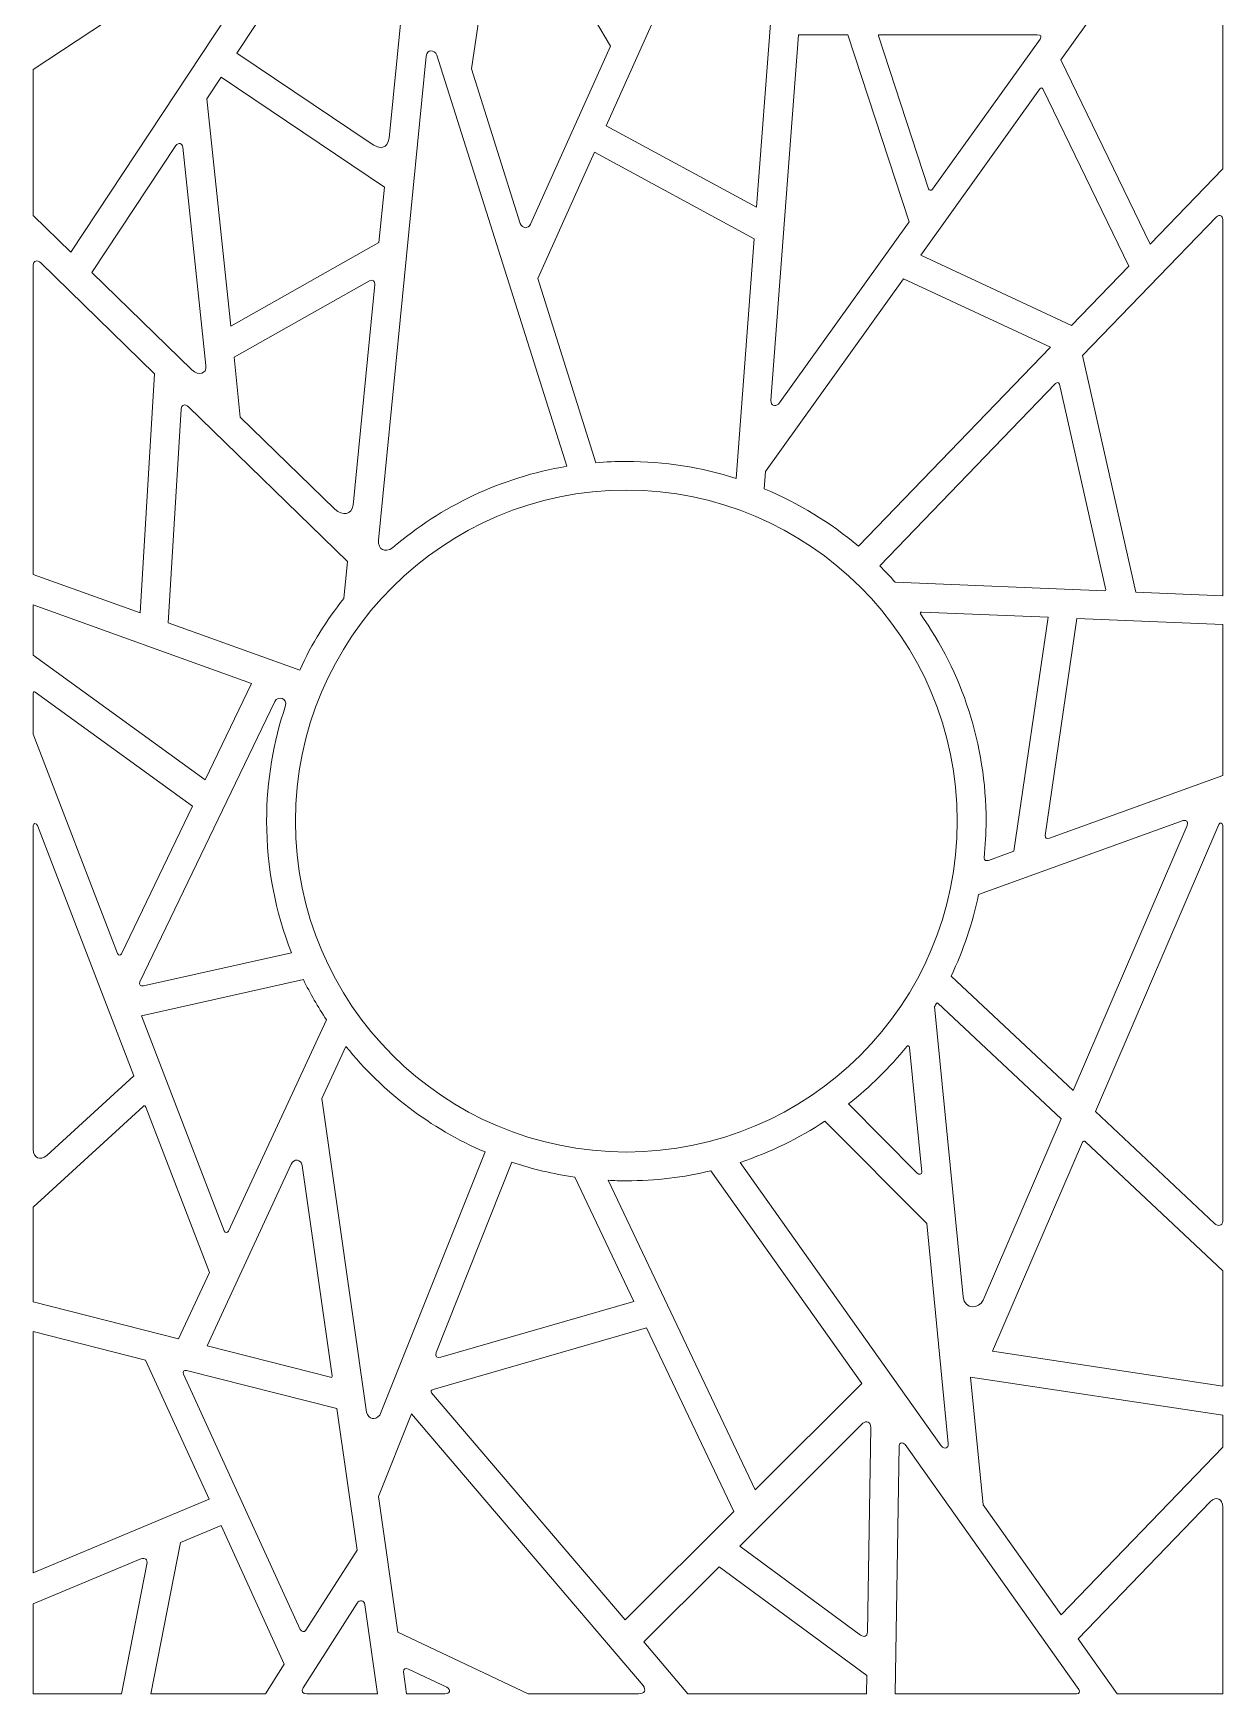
# Model space of a CAD drawing. Header units: centimetres. Extents: x -82 to 82, y -108 to 108.
# Drawn here: x 7.4 to 81.8, y -107.9 to -4 of the extents above; entities that cross this region are included whole.
import ezdxf

# ---------------------------------------------------------------- set-up
doc = ezdxf.new("R2010")
doc.units = ezdxf.units.CM
doc.header["$MEASUREMENT"] = 0
doc.layers.add('layer 1', color=7, linetype='Continuous')

msp = doc.modelspace()

# ---------------------------------------------------------------- linework, layer by layer
at = {"layer": 'layer 1', "color": 250, "lineweight": 9}
for points, knots in [([(81.28033, 7.72793), (81.28033, 7.72793), (71.6632, -5.685), (71.6632, -5.685), (71.6632, -5.685), (71.6632, -5.685), (77.24133, -17.22691), (77.24133, -17.22691), (77.24133, -17.22691), (77.24133, -17.22691), (81.79114, -12.5122), (81.79114, -12.5122), (81.79114, -12.5122), (81.79114, -12.5122), (81.79114, 7.64411), (81.79114, 7.64411), (81.79114, 7.64411), (81.77616, 7.94686), (81.46247, 7.98984), (81.28033, 7.72793)], [0, 0, 0, 0, 0.166666667, 0.166666667, 0.166666667, 0.166666667, 0.333333333, 0.333333333, 0.333333333, 0.333333333, 0.5, 0.5, 0.5, 0.5, 0.666666667, 0.666666667, 0.666666667, 0.666666667, 1, 1, 1, 1]), ([(37.85279, -15.92404), (37.85279, -15.92404), (34.80199, -6.2643), (34.80199, -6.2643), (34.80199, -6.2643), (34.80199, -6.2643), (36.66666, 6.26069), (36.66666, 6.26069), (36.66666, 6.26069), (36.70748, 6.39665), (36.84739, 6.40634), (36.93337, 6.2714), (36.93337, 6.2714), (36.93337, 6.2714), (43.48531, -4.84165), (43.48531, -4.84165), (43.48531, -4.84165), (43.48531, -4.84165), (38.49476, -15.98179), (38.49476, -15.98179), (38.49476, -15.98179), (38.32227, -16.29389), (37.98708, -16.25444), (37.85279, -15.92404)], [0, 0, 0, 0, 0.142857143, 0.142857143, 0.142857143, 0.142857143, 0.285714286, 0.285714286, 0.285714286, 0.285714286, 0.428571429, 0.428571429, 0.428571429, 0.428571429, 0.571428571, 0.571428571, 0.571428571, 0.571428571, 0.714285714, 0.714285714, 0.714285714, 0.714285714, 1, 1, 1, 1]), ([(49.5449, 4.28214), (49.5449, 4.28214), (43.22995, -9.81439), (43.22995, -9.81439), (43.22995, -9.81439), (43.22995, -9.81439), (52.63257, -14.91979), (52.63257, -14.91979), (52.63257, -14.91979), (52.63257, -14.91979), (53.51893, -3.14353), (53.51893, -3.14353), (53.51893, -3.14353), (53.51893, -3.14353), (49.80773, 4.25944), (49.80773, 4.25944), (49.80773, 4.25944), (49.72799, 4.42067), (49.59062, 4.38446), (49.5449, 4.28214)], [0, 0, 0, 0, 0.166666667, 0.166666667, 0.166666667, 0.166666667, 0.333333333, 0.333333333, 0.333333333, 0.333333333, 0.5, 0.5, 0.5, 0.5, 0.666666667, 0.666666667, 0.666666667, 0.666666667, 1, 1, 1, 1]), ([(29.65263, -10.58911), (29.65263, -10.58911), (30.39724, -3.03253), (30.39724, -3.03253), (30.39724, -3.03253), (30.39724, -3.03253), (24.80399, 1.78555), (24.80399, 1.78555), (24.80399, 1.78555), (24.80399, 1.78555), (20.12937, -5.28131), (20.12937, -5.28131), (20.12937, -5.28131), (20.12937, -5.28131), (28.46948, -10.89431), (28.46948, -10.89431), (28.46948, -10.89431), (29.12354, -11.35367), (29.51792, -11.25195), (29.65263, -10.58911)], [0, 0, 0, 0, 0.166666667, 0.166666667, 0.166666667, 0.166666667, 0.333333333, 0.333333333, 0.333333333, 0.333333333, 0.5, 0.5, 0.5, 0.5, 0.666666667, 0.666666667, 0.666666667, 0.666666667, 1, 1, 1, 1]), ([(9.74489, -17.71746), (9.74489, -17.71746), (19.5486, -2.89668), (19.5486, -2.89668), (19.5486, -2.89668), (19.5486, -2.89668), (16.56317, -0.23177), (16.56317, -0.23177), (16.56317, -0.23177), (16.56317, -0.23177), (7.39116, -6.30366), (7.39116, -6.30366), (7.39116, -6.30366), (7.39116, -6.30366), (7.39117, -15.42447), (7.39117, -15.42447), (7.39117, -15.42447), (7.39117, -15.42447), (9.74489, -17.71746), (9.74489, -17.71746)], [0, 0, 0, 0, 0.166666667, 0.166666667, 0.166666667, 0.166666667, 0.333333333, 0.333333333, 0.333333333, 0.333333333, 0.5, 0.5, 0.5, 0.5, 0.666666667, 0.666666667, 0.666666667, 0.666666667, 1, 1, 1, 1]), ([(53.52866, -26.99642), (53.52866, -26.99642), (55.25028, -4.12344), (55.25028, -4.12344), (55.25028, -4.12344), (55.25028, -4.12344), (58.33388, -4.12342), (58.33388, -4.12342), (58.33388, -4.12342), (58.33388, -4.12342), (62.16895, -15.83746), (62.16895, -15.83746), (62.16895, -15.83746), (62.16895, -15.83746), (54.00409, -27.22494), (54.00409, -27.22494), (54.00409, -27.22494), (53.75481, -27.38505), (53.54497, -27.36024), (53.52866, -26.99642)], [0, 0, 0, 0, 0.166666667, 0.166666667, 0.166666667, 0.166666667, 0.333333333, 0.333333333, 0.333333333, 0.333333333, 0.5, 0.5, 0.5, 0.5, 0.666666667, 0.666666667, 0.666666667, 0.666666667, 1, 1, 1, 1]), ([(60.24814, -4.18547), (60.24814, -4.18547), (63.3852, -13.76755), (63.3852, -13.76755), (63.3852, -13.76755), (63.43512, -13.87733), (63.53509, -13.8839), (63.63896, -13.78725), (63.63896, -13.78725), (63.63896, -13.78725), (70.36178, -4.41103), (70.36178, -4.41103), (70.36178, -4.41103), (70.47536, -4.21978), (70.41815, -4.12391), (70.19016, -4.12344), (70.19016, -4.12344), (70.19016, -4.12344), (60.2989, -4.12344), (60.2989, -4.12344), (60.2989, -4.12344), (60.25493, -4.12574), (60.23803, -4.14642), (60.24814, -4.18547)], [0, 0, 0, 0, 0.142857143, 0.142857143, 0.142857143, 0.142857143, 0.285714286, 0.285714286, 0.285714286, 0.285714286, 0.428571429, 0.428571429, 0.428571429, 0.428571429, 0.571428571, 0.571428571, 0.571428571, 0.571428571, 0.714285714, 0.714285714, 0.714285714, 0.714285714, 1, 1, 1, 1]), ([(31.96706, -5.45688), (31.96706, -5.45688), (28.98353, -35.73849), (28.98353, -35.73849), (28.98353, -35.73849), (28.9502, -36.34888), (29.37181, -36.55272), (29.86657, -36.21364), (29.86657, -36.21364), (32.90645, -33.61235), (36.64764, -31.80703), (40.76691, -31.12125), (40.76691, -31.12125), (40.76691, -31.12125), (32.64133, -5.39827), (32.64133, -5.39827), (32.64133, -5.39827), (32.46584, -5.02805), (32.01932, -5.03373), (31.96706, -5.45688)], [0, 0, 0, 0, 0.166666667, 0.166666667, 0.166666667, 0.166666667, 0.333333333, 0.333333333, 0.333333333, 0.333333333, 0.5, 0.5, 0.5, 0.5, 0.666666667, 0.666666667, 0.666666667, 0.666666667, 1, 1, 1, 1]), ([(18.24378, -8.1319), (18.24378, -8.1319), (19.13632, -6.78253), (19.13632, -6.78253), (19.13632, -6.78253), (19.13632, -6.78253), (29.35036, -13.65675), (29.35036, -13.65675), (29.35036, -13.65675), (29.35036, -13.65675), (29.00989, -17.11201), (29.00989, -17.11201), (29.00989, -17.11201), (29.00989, -17.11201), (19.74162, -22.35144), (19.74162, -22.35144), (19.74162, -22.35144), (19.74162, -22.35144), (18.24378, -8.1319), (18.24378, -8.1319)], [0, 0, 0, 0, 0.166666667, 0.166666667, 0.166666667, 0.166666667, 0.333333333, 0.333333333, 0.333333333, 0.333333333, 0.5, 0.5, 0.5, 0.5, 0.666666667, 0.666666667, 0.666666667, 0.666666667, 1, 1, 1, 1]), ([(70.35661, -7.50727), (70.35661, -7.50727), (62.89758, -17.91036), (62.89758, -17.91036), (62.89758, -17.91036), (62.89758, -17.91036), (72.33586, -22.31011), (72.33586, -22.31011), (72.33586, -22.31011), (72.33586, -22.31011), (75.90928, -18.6072), (75.90928, -18.6072), (75.90928, -18.6072), (75.90928, -18.6072), (70.54418, -7.50727), (70.54418, -7.50727), (70.54418, -7.50727), (70.49458, -7.42153), (70.42633, -7.41771), (70.35661, -7.50727)], [0, 0, 0, 0, 0.166666667, 0.166666667, 0.166666667, 0.166666667, 0.333333333, 0.333333333, 0.333333333, 0.333333333, 0.5, 0.5, 0.5, 0.5, 0.666666667, 0.666666667, 0.666666667, 0.666666667, 1, 1, 1, 1]), ([(17.30342, -25.081), (17.30342, -25.081), (11.05733, -18.99602), (11.05733, -18.99602), (11.05733, -18.99602), (11.05733, -18.99602), (16.30763, -11.05885), (16.30763, -11.05885), (16.30763, -11.05885), (16.48778, -10.85514), (16.70889, -10.90083), (16.75281, -11.15959), (16.75281, -11.15959), (16.75281, -11.15959), (18.19156, -24.81793), (18.19156, -24.81793), (18.19156, -24.81793), (18.23405, -25.34581), (17.75067, -25.49594), (17.30342, -25.081)], [0, 0, 0, 0, 0.166666667, 0.166666667, 0.166666667, 0.166666667, 0.333333333, 0.333333333, 0.333333333, 0.333333333, 0.5, 0.5, 0.5, 0.5, 0.666666667, 0.666666667, 0.666666667, 0.666666667, 1, 1, 1, 1]), ([(51.35581, -31.88286), (51.35581, -31.88286), (52.48446, -16.8875), (52.48446, -16.8875), (52.48446, -16.8875), (52.48446, -16.8875), (42.49197, -11.46177), (42.49197, -11.46177), (42.49197, -11.46177), (42.49197, -11.46177), (38.94448, -19.38068), (38.94448, -19.38068), (38.94448, -19.38068), (38.94448, -19.38068), (42.58084, -30.89459), (42.58084, -30.89459), (42.58084, -30.89459), (43.20946, -30.84181), (43.84545, -30.8149), (44.48769, -30.8149), (44.48769, -30.8149), (46.88279, -30.8149), (49.19063, -31.18934), (51.35581, -31.88286)], [0, 0, 0, 0, 0.142857143, 0.142857143, 0.142857143, 0.142857143, 0.285714286, 0.285714286, 0.285714286, 0.285714286, 0.428571429, 0.428571429, 0.428571429, 0.428571429, 0.571428571, 0.571428571, 0.571428571, 0.571428571, 0.714285714, 0.714285714, 0.714285714, 0.714285714, 1, 1, 1, 1]), ([(81.3911, -15.51888), (81.3911, -15.51888), (73.01661, -24.19681), (73.01661, -24.19681), (73.01661, -24.19681), (73.01661, -24.19681), (76.349, -38.98883), (76.349, -38.98883), (76.349, -38.98883), (76.349, -38.98883), (81.79114, -39.21437), (81.79114, -39.21437), (81.79114, -39.21437), (81.79114, -39.21437), (81.79114, -15.69648), (81.79114, -15.69648), (81.79114, -15.69648), (81.77941, -15.43648), (81.59475, -15.34308), (81.3911, -15.51888)], [0, 0, 0, 0, 0.166666667, 0.166666667, 0.166666667, 0.166666667, 0.333333333, 0.333333333, 0.333333333, 0.333333333, 0.5, 0.5, 0.5, 0.5, 0.666666667, 0.666666667, 0.666666667, 0.666666667, 1, 1, 1, 1]), ([(7.39115, -18.53811), (7.39115, -18.53811), (7.39115, -37.87967), (7.39115, -37.87967), (7.39115, -37.87967), (7.39115, -37.87967), (14.07977, -40.28379), (14.07977, -40.28379), (14.07977, -40.28379), (14.07977, -40.28379), (14.97606, -25.32664), (14.97606, -25.32664), (14.97606, -25.32664), (14.97606, -25.32664), (7.8673, -18.40127), (7.8673, -18.40127), (7.8673, -18.40127), (7.62458, -18.19096), (7.40011, -18.25761), (7.39115, -18.53811)], [0, 0, 0, 0, 0.166666667, 0.166666667, 0.166666667, 0.166666667, 0.333333333, 0.333333333, 0.333333333, 0.333333333, 0.5, 0.5, 0.5, 0.5, 0.666666667, 0.666666667, 0.666666667, 0.666666667, 1, 1, 1, 1]), ([(28.42226, -19.51173), (28.42226, -19.51173), (19.94718, -24.30283), (19.94718, -24.30283), (19.94718, -24.30283), (19.94718, -24.30283), (20.34085, -28.04007), (20.34085, -28.04007), (20.34085, -28.04007), (20.34085, -28.04007), (26.25248, -33.79918), (26.25248, -33.79918), (26.25248, -33.79918), (26.75478, -34.24579), (27.29759, -34.17219), (27.39006, -33.55112), (27.39006, -33.55112), (27.39006, -33.55112), (28.74984, -19.75111), (28.74984, -19.75111), (28.74984, -19.75111), (28.75845, -19.50891), (28.64925, -19.42912), (28.42226, -19.51173)], [0, 0, 0, 0, 0.142857143, 0.142857143, 0.142857143, 0.142857143, 0.285714286, 0.285714286, 0.285714286, 0.285714286, 0.428571429, 0.428571429, 0.428571429, 0.428571429, 0.571428571, 0.571428571, 0.571428571, 0.571428571, 0.714285714, 0.714285714, 0.714285714, 0.714285714, 1, 1, 1, 1]), ([(53.11236, -32.52767), (55.26564, -33.42233), (57.25005, -34.64201), (59.00432, -36.12499), (59.00432, -36.12499), (59.00432, -36.12499), (71.01141, -23.6786), (71.01141, -23.6786), (71.01141, -23.6786), (71.01141, -23.6786), (61.83037, -19.39875), (61.83037, -19.39875), (61.83037, -19.39875), (61.83037, -19.39875), (53.19391, -31.44399), (53.19391, -31.44399), (53.19391, -31.44399), (53.19391, -31.44399), (53.11236, -32.52767), (53.11236, -32.52767)], [0, 0, 0, 0, 0.166666667, 0.166666667, 0.166666667, 0.166666667, 0.333333333, 0.333333333, 0.333333333, 0.333333333, 0.5, 0.5, 0.5, 0.5, 0.666666667, 0.666666667, 0.666666667, 0.666666667, 1, 1, 1, 1]), ([(74.47342, -38.85329), (74.47342, -38.85329), (71.57498, -25.98747), (71.57498, -25.98747), (71.57498, -25.98747), (71.53476, -25.8697), (71.43747, -25.84421), (71.33125, -25.94324), (71.33125, -25.94324), (71.33125, -25.94324), (60.33206, -37.34107), (60.33206, -37.34107), (60.33206, -37.34107), (60.66586, -37.67242), (60.98943, -38.01401), (61.30218, -38.36534), (61.30218, -38.36534), (61.30218, -38.36534), (74.42368, -38.90904), (74.42368, -38.90904), (74.42368, -38.90904), (74.46291, -38.90848), (74.47949, -38.8899), (74.47342, -38.85329)], [0, 0, 0, 0, 0.142857143, 0.142857143, 0.142857143, 0.142857143, 0.285714286, 0.285714286, 0.285714286, 0.285714286, 0.428571429, 0.428571429, 0.428571429, 0.428571429, 0.571428571, 0.571428571, 0.571428571, 0.571428571, 0.714285714, 0.714285714, 0.714285714, 0.714285714, 1, 1, 1, 1]), ([(16.64206, -27.55377), (16.64206, -27.55377), (15.8185, -40.90875), (15.8185, -40.90875), (15.8185, -40.90875), (15.8185, -40.90875), (24.05986, -43.87102), (24.05986, -43.87102), (24.05986, -43.87102), (24.80309, -42.18207), (25.73113, -40.76272), (26.81502, -39.38913), (26.81502, -39.38913), (26.81502, -39.38913), (27.0422, -37.08142), (27.0422, -37.08142), (27.0422, -37.08142), (27.0422, -37.08142), (17.10301, -27.3987), (17.10301, -27.3987), (17.10301, -27.3987), (16.88198, -27.21015), (16.66713, -27.24347), (16.64206, -27.55377)], [0, 0, 0, 0, 0.142857143, 0.142857143, 0.142857143, 0.142857143, 0.285714286, 0.285714286, 0.285714286, 0.285714286, 0.428571429, 0.428571429, 0.428571429, 0.428571429, 0.571428571, 0.571428571, 0.571428571, 0.571428571, 0.714285714, 0.714285714, 0.714285714, 0.714285714, 1, 1, 1, 1]), ([(44.48769, -32.6149), (55.91806, -32.6149), (65.18769, -41.88455), (65.18769, -53.3149), (65.18769, -53.3149), (65.18769, -64.74525), (55.91806, -74.0149), (44.48769, -74.0149), (44.48769, -74.0149), (33.05732, -74.0149), (23.78769, -64.74525), (23.78769, -53.3149), (23.78769, -53.3149), (23.78769, -41.88455), (33.05732, -32.6149), (44.48769, -32.6149)], [0, 0, 0, 0, 0.2, 0.2, 0.2, 0.2, 0.4, 0.4, 0.4, 0.4, 0.6, 0.6, 0.6, 0.6, 1, 1, 1, 1]), ([(18.14662, -50.7392), (18.14662, -50.7392), (21.05121, -44.70233), (21.05121, -44.70233), (21.05121, -44.70233), (21.05121, -44.70233), (7.39115, -39.79242), (7.39115, -39.79242), (7.39115, -39.79242), (7.39115, -39.79242), (7.39116, -42.92866), (7.39116, -42.92866), (7.39116, -42.92866), (7.39116, -42.92866), (18.14662, -50.7392), (18.14662, -50.7392)], [0, 0, 0, 0, 0.2, 0.2, 0.2, 0.2, 0.4, 0.4, 0.4, 0.4, 0.6, 0.6, 0.6, 0.6, 1, 1, 1, 1]), ([(62.88233, -40.35632), (65.4685, -44.02016), (66.98769, -48.49045), (66.98769, -53.3149), (66.98769, -53.3149), (66.98769, -54.10862), (66.94136, -54.78066), (66.86494, -55.63657), (66.86494, -55.63657), (66.8825, -55.76714), (66.97129, -55.81379), (67.13128, -55.77651), (67.13128, -55.77651), (67.13128, -55.77651), (68.72002, -55.20013), (68.72002, -55.20013), (68.72002, -55.20013), (68.72002, -55.20013), (70.86134, -40.56291), (70.86134, -40.56291), (70.86134, -40.56291), (70.86134, -40.56291), (62.95922, -40.23543), (62.95922, -40.23543), (62.95922, -40.23543), (62.87341, -40.24168), (62.84778, -40.28198), (62.88233, -40.35632)], [0, 0, 0, 0, 0.125, 0.125, 0.125, 0.125, 0.25, 0.25, 0.25, 0.25, 0.375, 0.375, 0.375, 0.375, 0.5, 0.5, 0.5, 0.5, 0.625, 0.625, 0.625, 0.625, 0.75, 0.75, 0.75, 0.75, 1, 1, 1, 1]), ([(70.68251, -54.22049), (70.68251, -54.22049), (72.66958, -40.63786), (72.66958, -40.63786), (72.66958, -40.63786), (72.66958, -40.63786), (81.79114, -41.0159), (81.79114, -41.0159), (81.79114, -41.0159), (81.79114, -41.0159), (81.79114, -50.4588), (81.79114, -50.4588), (81.79114, -50.4588), (81.79114, -50.4588), (70.94519, -54.39297), (70.94519, -54.39297), (70.94519, -54.39297), (70.771, -54.44195), (70.68344, -54.38445), (70.68251, -54.22049)], [0, 0, 0, 0, 0.166666667, 0.166666667, 0.166666667, 0.166666667, 0.333333333, 0.333333333, 0.333333333, 0.333333333, 0.5, 0.5, 0.5, 0.5, 0.666666667, 0.666666667, 0.666666667, 0.666666667, 1, 1, 1, 1]), ([(7.51345, -45.24204), (7.51345, -45.24204), (17.35343, -52.38775), (17.35343, -52.38775), (17.35343, -52.38775), (17.35343, -52.38775), (12.91138, -61.62006), (12.91138, -61.62006), (12.91138, -61.62006), (12.8466, -61.74216), (12.72216, -61.7318), (12.66003, -61.58736), (12.66003, -61.58736), (12.66003, -61.58736), (7.39116, -47.88122), (7.39116, -47.88122), (7.39116, -47.88122), (7.39116, -47.88122), (7.39115, -45.29038), (7.39115, -45.29038), (7.39115, -45.29038), (7.3908, -45.21949), (7.446, -45.20282), (7.51345, -45.24204)], [0, 0, 0, 0, 0.142857143, 0.142857143, 0.142857143, 0.142857143, 0.285714286, 0.285714286, 0.285714286, 0.285714286, 0.428571429, 0.428571429, 0.428571429, 0.428571429, 0.571428571, 0.571428571, 0.571428571, 0.571428571, 0.714285714, 0.714285714, 0.714285714, 0.714285714, 1, 1, 1, 1]), ([(14.06386, -63.37641), (14.06386, -63.37641), (22.50233, -45.83792), (22.50233, -45.83792), (22.50233, -45.83792), (22.69987, -45.43603), (23.28365, -45.65239), (23.17352, -46.08907), (23.17352, -46.08907), (22.40462, -48.35712), (21.98769, -50.78744), (21.98769, -53.3149), (21.98769, -53.3149), (21.98769, -56.2211), (22.5387, -58.99907), (23.54242, -61.54938), (23.54242, -61.54938), (23.54242, -61.54938), (14.28271, -63.62582), (14.28271, -63.62582), (14.28271, -63.62582), (14.07229, -63.66578), (14.00148, -63.55473), (14.06386, -63.37641)], [0, 0, 0, 0, 0.142857143, 0.142857143, 0.142857143, 0.142857143, 0.285714286, 0.285714286, 0.285714286, 0.285714286, 0.428571429, 0.428571429, 0.428571429, 0.428571429, 0.571428571, 0.571428571, 0.571428571, 0.571428571, 0.714285714, 0.714285714, 0.714285714, 0.714285714, 1, 1, 1, 1]), ([(7.39115, -73.86533), (7.39115, -73.86533), (7.39115, -53.59523), (7.39115, -53.59523), (7.39115, -53.59523), (7.38805, -53.44991), (7.59236, -53.42498), (7.65409, -53.58166), (7.65409, -53.58166), (7.65409, -53.58166), (13.68063, -69.25863), (13.68063, -69.25863), (13.68063, -69.25863), (13.68063, -69.25863), (8.24097, -74.2428), (8.24097, -74.2428), (8.24097, -74.2428), (7.8085, -74.57724), (7.40539, -74.37438), (7.39115, -73.86533)], [0, 0, 0, 0, 0.166666667, 0.166666667, 0.166666667, 0.166666667, 0.333333333, 0.333333333, 0.333333333, 0.333333333, 0.5, 0.5, 0.5, 0.5, 0.666666667, 0.666666667, 0.666666667, 0.666666667, 1, 1, 1, 1]), ([(79.30781, -53.27432), (79.30781, -53.27432), (66.51704, -57.91403), (66.51704, -57.91403), (66.51704, -57.91403), (66.14642, -59.69753), (65.56462, -61.4037), (64.79898, -63.00524), (64.79898, -63.00524), (64.79898, -63.00524), (72.43201, -70.17662), (72.43201, -70.17662), (72.43201, -70.17662), (72.43201, -70.17662), (79.55442, -53.588), (79.55442, -53.588), (79.55442, -53.588), (79.61978, -53.34447), (79.53757, -53.23992), (79.30781, -53.27432)], [0, 0, 0, 0, 0.166666667, 0.166666667, 0.166666667, 0.166666667, 0.333333333, 0.333333333, 0.333333333, 0.333333333, 0.5, 0.5, 0.5, 0.5, 0.666666667, 0.666666667, 0.666666667, 0.666666667, 1, 1, 1, 1]), ([(81.26844, -78.47861), (81.26844, -78.47861), (73.82787, -71.48806), (73.82787, -71.48806), (73.82787, -71.48806), (73.82787, -71.48806), (81.54215, -53.52089), (81.54215, -53.52089), (81.54215, -53.52089), (81.62575, -53.39236), (81.77669, -53.41831), (81.79114, -53.59873), (81.79114, -53.59873), (81.79114, -53.59873), (81.79113, -78.35583), (81.79113, -78.35583), (81.79113, -78.35583), (81.75814, -78.6552), (81.52166, -78.67123), (81.26844, -78.47861)], [0, 0, 0, 0, 0.166666667, 0.166666667, 0.166666667, 0.166666667, 0.333333333, 0.333333333, 0.333333333, 0.333333333, 0.5, 0.5, 0.5, 0.5, 0.666666667, 0.666666667, 0.666666667, 0.666666667, 1, 1, 1, 1]), ([(19.33754, -78.95387), (19.33754, -78.95387), (14.16312, -65.49726), (14.16312, -65.49726), (14.16312, -65.49726), (14.16312, -65.49726), (24.28421, -63.22758), (24.28421, -63.22758), (24.28421, -63.22758), (24.71373, -64.10113), (25.19799, -64.94308), (25.73295, -65.7483), (25.73295, -65.7483), (25.73295, -65.7483), (19.60143, -78.97126), (19.60143, -78.97126), (19.60143, -78.97126), (19.53934, -79.08752), (19.38231, -79.07146), (19.33754, -78.95387)], [0, 0, 0, 0, 0.166666667, 0.166666667, 0.166666667, 0.166666667, 0.333333333, 0.333333333, 0.333333333, 0.333333333, 0.5, 0.5, 0.5, 0.5, 0.666666667, 0.666666667, 0.666666667, 0.666666667, 1, 1, 1, 1]), ([(66.80162, -83.29025), (66.80162, -83.29025), (71.67637, -71.93659), (71.67637, -71.93659), (71.67637, -71.93659), (71.67637, -71.93659), (63.96825, -64.69475), (63.96825, -64.69475), (63.96825, -64.69475), (63.94193, -64.6704), (63.91885, -64.67146), (63.89899, -64.69788), (63.89899, -64.69788), (63.85503, -64.77266), (63.81063, -64.84717), (63.76585, -64.92139), (63.76585, -64.92139), (63.76585, -64.92139), (65.54543, -83.08405), (65.54543, -83.08405), (65.54543, -83.08405), (65.67434, -83.91188), (66.52119, -83.82366), (66.80162, -83.29025)], [0, 0, 0, 0, 0.142857143, 0.142857143, 0.142857143, 0.142857143, 0.285714286, 0.285714286, 0.285714286, 0.285714286, 0.428571429, 0.428571429, 0.428571429, 0.428571429, 0.571428571, 0.571428571, 0.571428571, 0.571428571, 0.714285714, 0.714285714, 0.714285714, 0.714285714, 1, 1, 1, 1]), ([(28.23483, -90.28991), (28.23483, -90.28991), (25.43801, -70.66316), (25.43801, -70.66316), (25.43801, -70.66316), (25.43801, -70.66316), (26.9478, -67.40702), (26.9478, -67.40702), (26.9478, -67.40702), (29.2472, -70.26511), (32.23068, -72.54969), (35.64939, -74.01187), (35.64939, -74.01187), (35.64939, -74.01187), (29.07495, -90.48207), (29.07495, -90.48207), (29.07495, -90.48207), (28.69267, -90.81527), (28.41262, -90.7512), (28.23483, -90.28991)], [0, 0, 0, 0, 0.166666667, 0.166666667, 0.166666667, 0.166666667, 0.333333333, 0.333333333, 0.333333333, 0.333333333, 0.5, 0.5, 0.5, 0.5, 0.666666667, 0.666666667, 0.666666667, 0.666666667, 1, 1, 1, 1]), ([(62.96559, -75.27276), (62.96559, -75.27276), (62.20613, -67.47161), (62.20613, -67.47161), (62.20613, -67.47161), (62.18962, -67.36718), (62.09498, -67.33634), (62.025, -67.41132), (62.025, -67.41132), (60.95257, -68.74361), (59.73091, -69.95094), (58.38639, -71.00864), (58.38639, -71.00864), (58.38639, -71.00864), (62.67689, -75.33253), (62.67689, -75.33253), (62.67689, -75.33253), (62.79174, -75.44645), (62.97837, -75.42087), (62.96559, -75.27276)], [0, 0, 0, 0, 0.166666667, 0.166666667, 0.166666667, 0.166666667, 0.333333333, 0.333333333, 0.333333333, 0.333333333, 0.5, 0.5, 0.5, 0.5, 0.666666667, 0.666666667, 0.666666667, 0.666666667, 1, 1, 1, 1]), ([(14.43077, -71.21001), (14.43077, -71.21001), (18.40569, -81.54995), (18.40569, -81.54995), (18.40569, -81.54995), (18.40569, -81.54995), (16.48416, -85.69382), (16.48416, -85.69382), (16.48416, -85.69382), (16.48416, -85.69382), (7.39117, -83.38113), (7.39117, -83.38113), (7.39117, -83.38113), (7.39117, -83.38113), (7.39114, -77.46276), (7.39114, -77.46276), (7.39114, -77.46276), (7.39114, -77.46276), (14.26366, -71.16571), (14.26366, -71.16571), (14.26366, -71.16571), (14.33642, -71.10707), (14.39212, -71.12182), (14.43077, -71.21001)], [0, 0, 0, 0, 0.142857143, 0.142857143, 0.142857143, 0.142857143, 0.285714286, 0.285714286, 0.285714286, 0.285714286, 0.428571429, 0.428571429, 0.428571429, 0.428571429, 0.571428571, 0.571428571, 0.571428571, 0.571428571, 0.714285714, 0.714285714, 0.714285714, 0.714285714, 1, 1, 1, 1]), ([(64.18218, -92.39523), (64.18218, -92.39523), (51.60401, -74.6658), (51.60401, -74.6658), (51.60401, -74.6658), (53.49702, -74.03493), (55.27826, -73.15928), (56.91013, -72.07646), (56.91013, -72.07646), (56.91013, -72.07646), (63.2793, -78.4951), (63.2793, -78.4951), (63.2793, -78.4951), (63.2793, -78.4951), (64.61733, -92.23926), (64.61733, -92.23926), (64.61733, -92.23926), (64.64086, -92.54324), (64.40164, -92.64231), (64.18218, -92.39523)], [0, 0, 0, 0, 0.166666667, 0.166666667, 0.166666667, 0.166666667, 0.333333333, 0.333333333, 0.333333333, 0.333333333, 0.5, 0.5, 0.5, 0.5, 0.666666667, 0.666666667, 0.666666667, 0.666666667, 1, 1, 1, 1]), ([(73.01002, -73.39293), (73.01002, -73.39293), (67.39158, -86.47873), (67.39158, -86.47873), (67.39158, -86.47873), (67.39158, -86.47873), (81.79114, -88.65707), (81.79114, -88.65707), (81.79114, -88.65707), (81.79114, -88.65707), (81.79115, -81.43952), (81.79115, -81.43952), (81.79115, -81.43952), (81.79115, -81.43952), (73.20376, -73.3716), (73.20376, -73.3716), (73.20376, -73.3716), (73.13483, -73.30946), (73.07025, -73.31658), (73.01002, -73.39293)], [0, 0, 0, 0, 0.166666667, 0.166666667, 0.166666667, 0.166666667, 0.333333333, 0.333333333, 0.333333333, 0.333333333, 0.5, 0.5, 0.5, 0.5, 0.666666667, 0.666666667, 0.666666667, 0.666666667, 1, 1, 1, 1]), ([(25.97372, -88.10735), (25.97372, -88.10735), (18.25889, -86.14519), (18.25889, -86.14519), (18.25889, -86.14519), (18.25889, -86.14519), (23.52806, -74.78203), (23.52806, -74.78203), (23.52806, -74.78203), (23.70193, -74.40356), (24.137, -74.46156), (24.21692, -74.85334), (24.21692, -74.85334), (24.21692, -74.85334), (26.0926, -88.0151), (26.0926, -88.0151), (26.0926, -88.0151), (26.08455, -88.09442), (26.04492, -88.12517), (25.97372, -88.10735)], [0, 0, 0, 0, 0.166666667, 0.166666667, 0.166666667, 0.166666667, 0.333333333, 0.333333333, 0.333333333, 0.333333333, 0.5, 0.5, 0.5, 0.5, 0.666666667, 0.666666667, 0.666666667, 0.666666667, 1, 1, 1, 1]), ([(32.58405, -86.54646), (32.58405, -86.54646), (37.33164, -74.65252), (37.33164, -74.65252), (37.33164, -74.65252), (38.59359, -75.0757), (39.90551, -75.39022), (41.25605, -75.58456), (41.25605, -75.58456), (41.25605, -75.58456), (44.95465, -83.36641), (44.95465, -83.36641), (44.95465, -83.36641), (44.95465, -83.36641), (32.88158, -86.85616), (32.88158, -86.85616), (32.88158, -86.85616), (32.6096, -86.9294), (32.51043, -86.82617), (32.58405, -86.54646)], [0, 0, 0, 0, 0.166666667, 0.166666667, 0.166666667, 0.166666667, 0.333333333, 0.333333333, 0.333333333, 0.333333333, 0.5, 0.5, 0.5, 0.5, 0.666666667, 0.666666667, 0.666666667, 0.666666667, 1, 1, 1, 1]), ([(52.55058, -95.15508), (52.55058, -95.15508), (59.21334, -88.5023), (59.21334, -88.5023), (59.21334, -88.5023), (59.21334, -88.5023), (49.7698, -75.19111), (49.7698, -75.19111), (49.7698, -75.19111), (48.07561, -75.59888), (46.30682, -75.8149), (44.48769, -75.8149), (44.48769, -75.8149), (44.10449, -75.8149), (43.72352, -75.80531), (43.345, -75.78636), (43.345, -75.78636), (43.345, -75.78636), (52.55058, -95.15508), (52.55058, -95.15508)], [0, 0, 0, 0, 0.166666667, 0.166666667, 0.166666667, 0.166666667, 0.333333333, 0.333333333, 0.333333333, 0.333333333, 0.5, 0.5, 0.5, 0.5, 0.666666667, 0.666666667, 0.666666667, 0.666666667, 1, 1, 1, 1]), ([(32.30527, -89.08205), (32.30527, -89.08205), (44.40409, -103.28936), (44.40409, -103.28936), (44.40409, -103.28936), (44.40409, -103.28936), (51.19905, -96.50458), (51.19905, -96.50458), (51.19905, -96.50458), (51.19905, -96.50458), (45.73763, -85.01377), (45.73763, -85.01377), (45.73763, -85.01377), (45.73763, -85.01377), (32.39491, -88.87053), (32.39491, -88.87053), (32.39491, -88.87053), (32.27592, -88.91332), (32.24604, -88.98383), (32.30527, -89.08205)], [0, 0, 0, 0, 0.166666667, 0.166666667, 0.166666667, 0.166666667, 0.333333333, 0.333333333, 0.333333333, 0.333333333, 0.5, 0.5, 0.5, 0.5, 0.666666667, 0.666666667, 0.666666667, 0.666666667, 1, 1, 1, 1]), ([(18.38917, -95.7379), (18.38917, -95.7379), (14.41881, -87.02585), (14.41881, -87.02585), (14.41881, -87.02585), (14.41881, -87.02585), (7.39115, -85.23846), (7.39115, -85.23846), (7.39115, -85.23846), (7.39115, -85.23846), (7.39116, -100.33179), (7.39116, -100.33179), (7.39116, -100.33179), (7.39116, -100.33179), (18.38917, -95.7379), (18.38917, -95.7379)], [0, 0, 0, 0, 0.2, 0.2, 0.2, 0.2, 0.4, 0.4, 0.4, 0.4, 0.6, 0.6, 0.6, 0.6, 1, 1, 1, 1]), ([(16.79702, -87.90376), (16.79702, -87.90376), (24.07722, -103.87858), (24.07722, -103.87858), (24.07722, -103.87858), (24.19172, -104.04891), (24.31401, -104.06372), (24.44416, -103.92304), (24.44416, -103.92304), (24.44416, -103.92304), (27.6463, -98.91748), (27.6463, -98.91748), (27.6463, -98.91748), (27.6463, -98.91748), (26.38536, -90.0694), (26.38536, -90.0694), (26.38536, -90.0694), (26.38536, -90.0694), (16.97711, -87.67655), (16.97711, -87.67655), (16.97711, -87.67655), (16.79748, -87.65173), (16.73744, -87.72746), (16.79702, -87.90376)], [0, 0, 0, 0, 0.142857143, 0.142857143, 0.142857143, 0.142857143, 0.285714286, 0.285714286, 0.285714286, 0.285714286, 0.428571429, 0.428571429, 0.428571429, 0.428571429, 0.571428571, 0.571428571, 0.571428571, 0.571428571, 0.714285714, 0.714285714, 0.714285714, 0.714285714, 1, 1, 1, 1]), ([(81.79114, -90.47754), (81.79114, -90.47754), (81.79113, -92.47089), (81.79113, -92.47089), (81.79113, -92.47089), (81.79113, -92.47089), (71.6809, -102.9649), (71.6809, -102.9649), (71.6809, -102.9649), (71.6809, -102.9649), (66.80032, -96.08562), (66.80032, -96.08562), (66.80032, -96.08562), (66.80032, -96.08562), (66.02211, -88.09212), (66.02211, -88.09212), (66.02211, -88.09212), (66.02211, -88.09212), (81.79114, -90.47754), (81.79114, -90.47754)], [0, 0, 0, 0, 0.166666667, 0.166666667, 0.166666667, 0.166666667, 0.333333333, 0.333333333, 0.333333333, 0.333333333, 0.5, 0.5, 0.5, 0.5, 0.666666667, 0.666666667, 0.666666667, 0.666666667, 1, 1, 1, 1]), ([(45.25356, -107.90043), (45.25356, -107.90043), (38.35562, -107.90043), (38.35562, -107.90043), (38.35562, -107.90043), (38.35562, -107.90043), (30.19616, -104.0516), (30.19616, -104.0516), (30.19616, -104.0516), (30.19616, -104.0516), (28.98612, -95.5607), (28.98612, -95.5607), (28.98612, -95.5607), (28.98612, -95.5607), (31.05151, -90.38609), (31.05151, -90.38609), (31.05151, -90.38609), (31.05151, -90.38609), (45.53802, -107.39719), (45.53802, -107.39719), (45.53802, -107.39719), (45.74206, -107.68189), (45.62584, -107.901), (45.25356, -107.90043)], [0, 0, 0, 0, 0.142857143, 0.142857143, 0.142857143, 0.142857143, 0.285714286, 0.285714286, 0.285714286, 0.285714286, 0.428571429, 0.428571429, 0.428571429, 0.428571429, 0.571428571, 0.571428571, 0.571428571, 0.571428571, 0.714285714, 0.714285714, 0.714285714, 0.714285714, 1, 1, 1, 1]), ([(59.12717, -104.22938), (59.12717, -104.22938), (51.57519, -98.67268), (51.57519, -98.67268), (51.57519, -98.67268), (51.57519, -98.67268), (59.27307, -90.98627), (59.27307, -90.98627), (59.27307, -90.98627), (59.49574, -90.79663), (59.77435, -90.90431), (59.77176, -91.24808), (59.77176, -91.24808), (59.77176, -91.24808), (59.5676, -104.04998), (59.5676, -104.04998), (59.5676, -104.04998), (59.56369, -104.31644), (59.35963, -104.39578), (59.12717, -104.22938)], [0, 0, 0, 0, 0.166666667, 0.166666667, 0.166666667, 0.166666667, 0.333333333, 0.333333333, 0.333333333, 0.333333333, 0.5, 0.5, 0.5, 0.5, 0.666666667, 0.666666667, 0.666666667, 0.666666667, 1, 1, 1, 1]), ([(72.65423, -107.90044), (72.65423, -107.90044), (61.30645, -107.90043), (61.30645, -107.90043), (61.30645, -107.90043), (61.30645, -107.90043), (61.55382, -92.38307), (61.55382, -92.38307), (61.55382, -92.38307), (61.55018, -92.18171), (61.77019, -92.13976), (61.91842, -92.31522), (61.91842, -92.31522), (61.91842, -92.31522), (72.78596, -107.6334), (72.78596, -107.6334), (72.78596, -107.6334), (72.87608, -107.77914), (72.82147, -107.90037), (72.65423, -107.90044)], [0, 0, 0, 0, 0.166666667, 0.166666667, 0.166666667, 0.166666667, 0.333333333, 0.333333333, 0.333333333, 0.333333333, 0.5, 0.5, 0.5, 0.5, 0.666666667, 0.666666667, 0.666666667, 0.666666667, 1, 1, 1, 1]), ([(80.99494, -95.89167), (80.99494, -95.89167), (72.74091, -104.45905), (72.74091, -104.45905), (72.74091, -104.45905), (72.74091, -104.45905), (75.1824, -107.90044), (75.1824, -107.90044), (75.1824, -107.90044), (75.1824, -107.90044), (81.79114, -107.90043), (81.79114, -107.90043), (81.79114, -107.90043), (81.79114, -107.90043), (81.78611, -96.2079), (81.78611, -96.2079), (81.78611, -96.2079), (81.78823, -95.72066), (81.38662, -95.51222), (80.99494, -95.89167)], [0, 0, 0, 0, 0.166666667, 0.166666667, 0.166666667, 0.166666667, 0.333333333, 0.333333333, 0.333333333, 0.333333333, 0.5, 0.5, 0.5, 0.5, 0.666666667, 0.666666667, 0.666666667, 0.666666667, 1, 1, 1, 1]), ([(23.0899, -106.05268), (23.0899, -106.05268), (19.13599, -97.37668), (19.13599, -97.37668), (19.13599, -97.37668), (19.13599, -97.37668), (16.59159, -98.43949), (16.59159, -98.43949), (16.59159, -98.43949), (16.59159, -98.43949), (14.75232, -107.90043), (14.75232, -107.90043), (14.75232, -107.90043), (14.75232, -107.90043), (21.91611, -107.90043), (21.91611, -107.90043), (21.91611, -107.90043), (21.91611, -107.90043), (23.0899, -106.05268), (23.0899, -106.05268)], [0, 0, 0, 0, 0.166666667, 0.166666667, 0.166666667, 0.166666667, 0.333333333, 0.333333333, 0.333333333, 0.333333333, 0.5, 0.5, 0.5, 0.5, 0.666666667, 0.666666667, 0.666666667, 0.666666667, 1, 1, 1, 1]), ([(14.49284, -99.80239), (14.49284, -99.80239), (12.91856, -107.90042), (12.91856, -107.90042), (12.91856, -107.90042), (12.91856, -107.90042), (7.39115, -107.90043), (7.39115, -107.90043), (7.39115, -107.90043), (7.39115, -107.90043), (7.39115, -102.28249), (7.39115, -102.28249), (7.39115, -102.28249), (7.39115, -102.28249), (14.12171, -99.47115), (14.12171, -99.47115), (14.12171, -99.47115), (14.40616, -99.38101), (14.55557, -99.48713), (14.49284, -99.80239)], [0, 0, 0, 0, 0.166666667, 0.166666667, 0.166666667, 0.166666667, 0.333333333, 0.333333333, 0.333333333, 0.333333333, 0.5, 0.5, 0.5, 0.5, 0.666666667, 0.666666667, 0.666666667, 0.666666667, 1, 1, 1, 1]), ([(50.28672, -99.95923), (50.28672, -99.95923), (59.52439, -106.7604), (59.52439, -106.7604), (59.52439, -106.7604), (59.52439, -106.7604), (59.50622, -107.90042), (59.50622, -107.90042), (59.50622, -107.90042), (59.50622, -107.90042), (48.33081, -107.90043), (48.33081, -107.90043), (48.33081, -107.90043), (48.33081, -107.90043), (45.5748, -104.66408), (45.5748, -104.66408), (45.5748, -104.66408), (45.5748, -104.66408), (50.28672, -99.95923), (50.28672, -99.95923)], [0, 0, 0, 0, 0.166666667, 0.166666667, 0.166666667, 0.166666667, 0.333333333, 0.333333333, 0.333333333, 0.333333333, 0.5, 0.5, 0.5, 0.5, 0.666666667, 0.666666667, 0.666666667, 0.666666667, 1, 1, 1, 1]), ([(27.64946, -102.23209), (27.64946, -102.23209), (24.27737, -107.54036), (24.27737, -107.54036), (24.27737, -107.54036), (24.14687, -107.77699), (24.23176, -107.9056), (24.49994, -107.90043), (24.49994, -107.90043), (24.49994, -107.90043), (28.92645, -107.90043), (28.92645, -107.90043), (28.92645, -107.90043), (28.92645, -107.90043), (28.13335, -102.33529), (28.13335, -102.33529), (28.13335, -102.33529), (28.08827, -102.04681), (27.79854, -101.99523), (27.64946, -102.23209)], [0, 0, 0, 0, 0.166666667, 0.166666667, 0.166666667, 0.166666667, 0.333333333, 0.333333333, 0.333333333, 0.333333333, 0.5, 0.5, 0.5, 0.5, 0.666666667, 0.666666667, 0.666666667, 0.666666667, 1, 1, 1, 1]), ([(33.13243, -107.90043), (33.13243, -107.90043), (30.74465, -107.90043), (30.74465, -107.90043), (30.74465, -107.90043), (30.74465, -107.90043), (30.5502, -106.53597), (30.5502, -106.53597), (30.5502, -106.53597), (30.54805, -106.33353), (30.65184, -106.27346), (30.86157, -106.35577), (30.86157, -106.35577), (30.86157, -106.35577), (33.26411, -107.48903), (33.26411, -107.48903), (33.26411, -107.48903), (33.54273, -107.66972), (33.44749, -107.9053), (33.13243, -107.90043)], [0, 0, 0, 0, 0.166666667, 0.166666667, 0.166666667, 0.166666667, 0.333333333, 0.333333333, 0.333333333, 0.333333333, 0.5, 0.5, 0.5, 0.5, 0.666666667, 0.666666667, 0.666666667, 0.666666667, 1, 1, 1, 1])]:
    msp.add_open_spline(points, degree=3, knots=knots, dxfattribs=at)

doc.saveas('drawing.dxf')
